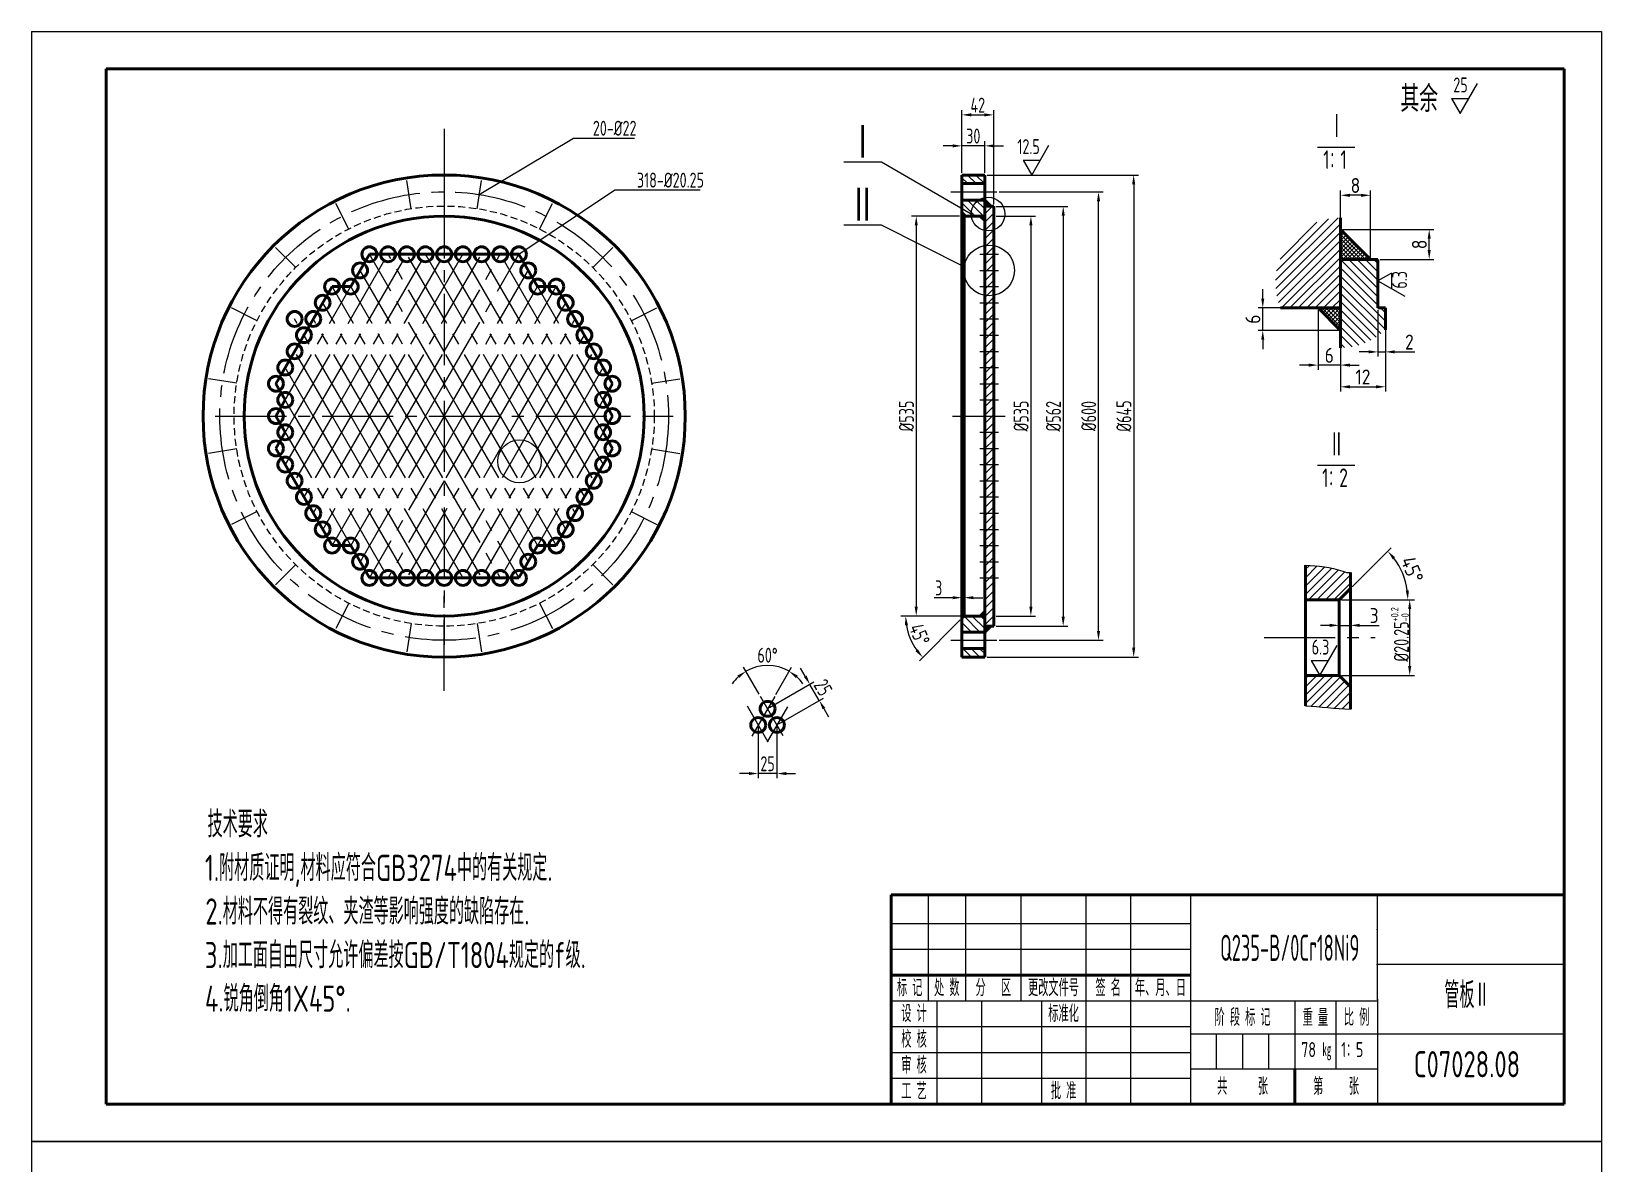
# Model space of a CAD drawing. Header units: millimetres. Extents: x 7535 to 9986, y -7836 to -7242.
# Drawn here: x 8655.3 to 9075.3, y -7545.4 to -7242.4 of the extents above; entities that cross this region are included whole.
import ezdxf
from ezdxf.enums import TextEntityAlignment as Align

# ---------------------------------------------------------------- set-up
doc = ezdxf.new("R2010")
doc.units = ezdxf.units.MM
doc.linetypes.add('CENTER2', pattern=[28.575, 19.05, -3.175, 3.175, -3.175])
doc.linetypes.add('DASHED2', pattern=[9.525, 6.35, -3.175])
for name, color, linetype, lineweight in [('中心线', 1, 'CENTER2', 15), ('剖面线', 2, 'Continuous', 20), ('尺寸线', 3, 'Continuous', 15), ('细实线', 4, 'Continuous', 15), ('虚线', 2, 'DASHED2', 15), ('轮廓线', 7, 'Continuous', 50)]:
    doc.layers.add(name, color=color, linetype=linetype, lineweight=lineweight)
doc.styles.add('HZ', font='gbenor.shx', dxfattribs={"bigfont": 'gbcbig.shx'})
doc.styles.add('工程字', font='gbenor.shx', dxfattribs={"width": 0.8, "bigfont": 'gbcbig.shx'})
doc.styles.add('文字3.5', font='SimSun.ttf', dxfattribs={"width": 0.5, "height": 3.5})
doc.styles.add('文字4.0', font='SimSun.ttf', dxfattribs={"width": 0.5, "height": 4})
doc.styles.add('表格', font='gbenor.shx', dxfattribs={"width": 0.6, "bigfont": 'gbcbig.shx'})
doc.dimstyles.new('1：5', dxfattribs={"dimtxt": 4, "dimasz": 2.5, "dimexe": 1.25, "dimexo": 0.625, "dimtad": 1, "dimdec": 0, "dimlfac": 5, "dimdsep": 46, "dimtxsty": '工程字', "dimcen": 2.5, "dimadec": 0, "dimazin": 0, "dimtfac": 1, "dimtdec": 0, "dimtmove": 0, "dimatfit": 0, "dimfxl": 0, "dimarcsym": 0})
doc.dimstyles.new('直径 1：5', dxfattribs={"dimtxt": 4, "dimasz": 2.5, "dimexe": 1.25, "dimexo": 0.625, "dimtad": 1, "dimdec": 0, "dimlfac": 5, "dimdsep": 46, "dimtxsty": '工程字', "dimcen": 2.5, "dimadec": 0, "dimazin": 0, "dimtfac": 1, "dimtdec": 0, "dimtmove": 0, "dimatfit": 0, "dimfxl": 0, "dimarcsym": 0})
pattern_1 = [(45, (420, 0), (-1.12253202, 1.12253202), [])]
pattern_2 = [(135, (411.072, 749.0027), (-1.12253202, -1.12253202), [])]
pattern_3 = [(45, (411.072, 749.0027), (-1.12253202, 1.12253202), [])]

# ---------------------------------------------------------------- blocks, each defined once
blk = doc.blocks.new('A3')
at = {"layer": '细实线'}
for p, q in [((-420, 297), (-420, 0)), ((-420, 297), (0, 297)), ((0, 297), (0, 0)), ((-180.15, 66), (-180.15, 37.6)), ((-170.15, 66), (-170.15, 37.6)), ((-155.23, 37.6), (-155.23, 66)), ((-137.99, 66), (-137.99, 10)), ((-126, 66), (-126, 10)), ((-109.99, 66), (-109.98, 10)), ((-59.99, 66), (-59.98, 10)), ((-190, 58.3), (-109.99, 58.3)), ((-190, 51.4), (-109.99, 51.4)), ((-10, 47.33), (-59.99, 47.32)), ((-190, 37.6), (-59.98, 37.6)), ((-177.82, 37.6), (-177.82, 10)), ((-165.82, 37.6), (-165.82, 10)), ((-149.82, 37.6), (-149.82, 10)), ((-82.07, 37.6), (-82.07, 19.33)), ((-71.07, 37.6), (-71.07, 19.33)), ((-190, 30.7), (-109.98, 30.7)), ((-59.98, 28.67), (-109.98, 28.66)), ((-103.12, 28.66), (-103.12, 19.33)), ((-96.01, 28.66), (-96.01, 19.33)), ((-89.12, 28.66), (-89.12, 19.33)), ((-10, 28.67), (-59.98, 28.67)), ((-190, 23.8), (-109.98, 23.8)), ((-190, 16.9), (-109.98, 16.9)), ((-59.98, 19.33), (-109.98, 19.32)), ((0, 0), (-420, 0))]:
    blk.add_line(p, q, dxfattribs=at)
for p in [(-59.99, 56.67), (-59.99, 47.33), (-10, 47.33), (-59.98, 38), (-59.98, 28.67), (-10, 28.67), (-59.98, 19.33)]:
    blk.add_point(p, dxfattribs=at)
at = {"layer": '轮廓线'}
for p, q in [((-400, 287), (-400, 10)), ((-400, 287), (-10, 287)), ((-10, 287), (-10, 10)), ((-190, 66), (-10, 66)), ((-190, 66), (-190, 10)), ((-10, 10), (-10, 66)), ((-190, 44.5), (-109.98, 44.5)), ((-82.07, 19.33), (-82.07, 10)), ((-10, 10), (-400, 10)), ((-190, 10), (-10, 10))]:
    blk.add_line(p, q, dxfattribs=at)
at = {"layer": '细实线', "linetype": 'Continuous', "style": '工程字', "width": 0.8}
for tag, height, p in [('1', 7, (-36.02, 35.64)), ('3', 4, (-78.37, 22.56)), ('4', 4, (-66.7, 22.56)), ('2', 7, (-36.02, 17.15))]:
    blk.add_attdef(tag, text='', height=height, dxfattribs=at).set_placement(p, align=Align.CENTER)
at = {"layer": '轮廓线', "attachment_point": 5}
for s, insert, char_height, width, style in [('标 记', (-185.08, 41.05), 4, 9.8461, '文字4.0'), ('处 数', (-175.15, 41.05), 4, 10, '文字4.0'), ('分   区', (-162.69, 41.05), 4, 14.9286, '文字4.0'), ('更改文件号', (-146.61, 41.05), 4, 17.2367, '文字4.0'), ('签 名', (-131.99, 41.05), 4, 11.9886, '文字4.0'), ('年、月、日', (-117.99, 41.05), 4, 16.0167, '文字4.0'), ('设 计', (-183.91, 34.15), 4, 12.181, '文字4.0'), ('标准化', (-143.9, 34.15), 4, 11.8301, '文字4.0'), ('阶 段 标 记', (-96.03, 33.13), 4, 27.9116, '文字4.0'), ('重 量', (-76.57, 33.13), 4, 11.0002, '文字4.0'), ('比 例', (-65.53, 33.13), 4, 11.0898, '文字4.0'), ('校 核', (-183.91, 27.25), 4, 12.181, '文字4.0'), ('kg', (-73.5, 24), 3.5, 4.8652, '文字3.5'), ('审 核', (-183.91, 20.35), 4, 12.181, '文字4.0'), ('共      张', (-96.03, 14.66), 4, 27.9082, '文字4.0'), ('第     张', (-71.02, 14.66), 4, 22.0936, '文字4.0'), ('工 艺', (-183.91, 13.45), 4, 12.181, '文字4.0'), ('批 准', (-143.9, 13.45), 4, 11.8301, '文字4.0')]:
    blk.add_mtext(s, dxfattribs=dict(at, insert=insert, char_height=char_height, width=width, style=style))
blk = doc.blocks.new('1')
at = {"layer": '尺寸线'}
for p, q in [((0, 0), (4.62, 8)), ((-2.31, 4), (2.31, 4)), ((-2.31, 4), (0, 0))]:
    blk.add_line(p, q, dxfattribs=at)
blk = doc.blocks.new('粗糙度2')
at = {"layer": '尺寸线'}
blk.add_blockref('1', (0, 0), dxfattribs=at)
at = {"layer": '尺寸线', "style": '工程字', "width": 0.8}
blk.add_attdef('1', (-3.85, 5.6), '', height=4, dxfattribs=at)
blk = doc.blocks.new('粗糙度1')
at = {"layer": '尺寸线'}
for p, q in [((0, 0), (-4.16, -7.2)), ((2.08, -3.6), (0, 0)), ((2.08, -3.6), (-2.08, -3.6))]:
    blk.add_line(p, q, dxfattribs=at)
at = {"layer": '尺寸线', "style": '工程字', "width": 0.8}
blk.add_attdef('1', text='', height=2.4, dxfattribs=at).set_placement((0.25, -6.34), align=Align.CENTER)
blk = doc.blocks.new('*D280')
at = {"layer": 'Defpoints', "color": 0}
for p in [(8904.14, -7399.46), (8904.74, -7398.86), (8904.74, -7398.86), (8910.25, -7398.86), (8889.63, -7402.91)]:
    blk.add_point(p, dxfattribs=at)
at = {"layer": '尺寸线', "color": 0, "lineweight": -2}
for p, q in [((8904.12, -7398.86), (8887.84, -7398.86)), ((8903.7, -7399.9), (8892.79, -7410.81))]:
    blk.add_line(p, q, dxfattribs=at)
blk.add_arc((8904.74, -7398.86), 15.65, 189.1624, 215.8376, dxfattribs=at)
at = {"layer": '尺寸线', "color": 0}
for points in [[(8888.88, -7401.39), (8889.71, -7401.32), (8889.09, -7398.86)], [(8892.37, -7407.75), (8891.74, -7408.3), (8893.68, -7409.93)]]:
    blk.add_solid(points, dxfattribs=at)
at = {"layer": '尺寸线', "color": 0, "insert": (8892.81, -7403.8), "char_height": 4, "attachment_point": 5, "rotation": 292.5, "style": '工程字'}
blk.add_mtext('45°', dxfattribs=at)
blk = doc.blocks.new('*D281')
at = {"layer": 'Defpoints', "color": 0}
for p in [(8904.14, -7393.95), (8904.14, -7398.86), (8904.74, -7398.86)]:
    blk.add_point(p, dxfattribs=at)
at = {"layer": '尺寸线', "color": 0, "lineweight": -2}
for p, q in [((8901.64, -7393.95), (8896.72, -7393.95)), ((8904.14, -7398.24), (8904.14, -7392.7)), ((8904.74, -7393.95), (8904.14, -7393.95)), ((8904.74, -7398.24), (8904.74, -7392.7)), ((8907.24, -7393.95), (8909.74, -7393.95))]:
    blk.add_line(p, q, dxfattribs=at)
at = {"layer": '尺寸线', "color": 0}
for points in [[(8901.64, -7393.54), (8901.64, -7394.37), (8904.14, -7393.95)], [(8907.24, -7393.54), (8907.24, -7394.37), (8904.74, -7393.95)]]:
    blk.add_solid(points, dxfattribs=at)
at = {"layer": '尺寸线', "color": 0, "insert": (8897.93, -7391.33), "char_height": 4, "attachment_point": 5, "style": '工程字'}
blk.add_mtext('3', dxfattribs=at)

msp = doc.modelspace()

# ---------------------------------------------------------------- hatches: boundary and pattern name
at = {"layer": '剖面线'}
h = msp.add_hatch(dxfattribs=at)
h.set_pattern_fill('ANSI31', color=256, scale=0.5, angle=90, style=0)
h.set_pattern_definition(pattern_2)
h.paths.add_polyline_path([(8910.24, -7280.86), (8904.14, -7280.86), (8904.14, -7283.16), (8910.24, -7283.16)])
h.paths.add_polyline_path([(8908.62, -7287.56), (8904.14, -7287.56), (8904.14, -7291.26), (8904.74, -7291.86), (8906.67, -7291.86, -0.031382), (8906.64, -7291.3, -0.24883)])
h.paths.add_polyline_path([(8910.24, -7287.56), (8908.62, -7287.56, 0.24883), (8906.64, -7291.3, 0.031382), (8906.67, -7291.86), (8910.24, -7291.86)])
h = msp.add_hatch(dxfattribs=at)
h.set_pattern_fill('ANSI37', color=256, scale=0.1, style=0)
h.paths.add_polyline_path([(8910.24, -7287.56), (8910.24, -7289.16), (8911.84, -7289.16)])
h.paths.add_polyline_path([(8910.24, -7291.86), (8909.04, -7291.86), (8910.24, -7293.06)])
h = msp.add_hatch(dxfattribs=at)
h.set_pattern_fill('ANSI31', color=256, scale=0.5, style=0)
h.set_pattern_definition(pattern_3)
h.paths.add_polyline_path([(8912.64, -7289.16), (8910.24, -7289.16), (8910.24, -7345.36), (8912.64, -7345.36)])
h = msp.add_hatch(dxfattribs=at)
h.set_pattern_fill('ANSI37', color=256, scale=0.25, angle=90, style=0)
h.set_pattern_definition([(135, (420, 0), (-0.56126601, -0.56126601), []), (225, (420, 0), (0.56126601, -0.56126601), [])])
h.paths.add_polyline_path([(9005.41, -7295.43), (9005.41, -7303.43), (9013.41, -7303.43)])
h = msp.add_hatch(dxfattribs=at)
h.set_pattern_fill('ANSI31', color=256, scale=0.5, style=0)
h.set_pattern_definition(pattern_3)
h.paths.add_polyline_path([(8912.64, -7345.36), (8910.24, -7345.36), (8910.24, -7401.56), (8912.64, -7401.56)])
h = msp.add_hatch(dxfattribs=at)
h.set_pattern_fill('ANSI31', color=256, scale=0.5, style=0)
h.set_pattern_definition(pattern_1)
edge = h.paths.add_edge_path()
edge.add_spline(control_points=[(9008.05, -7387.2), (9007.39, -7387.35), (9003.41, -7385.88), (8999.39, -7385.34), (8996.05, -7385.28)], knot_values=[12.016389, 12.016389, 12.016389, 12.016389, 14.041297, 24.034022, 24.034022, 24.034022, 24.034022], degree=3, periodic=0)
edge.add_line((8996.05, -7385.28), (8996.05, -7394.52))
edge.add_line((8996.05, -7394.52), (9005.05, -7394.52))
edge.add_line((9005.05, -7394.52), (9008.05, -7391.52))
edge.add_line((9008.05, -7391.52), (9008.05, -7387.2))
h = msp.add_hatch(dxfattribs=at)
h.set_pattern_fill('ANSI31', color=256, scale=0.5, angle=90, style=0)
h.set_pattern_definition(pattern_2)
h.paths.add_polyline_path([(8910.24, -7398.86), (8904.74, -7398.86), (8904.14, -7399.46), (8904.14, -7403.16), (8910.24, -7403.16)])
h.paths.add_polyline_path([(8910.24, -7407.56), (8904.14, -7407.56), (8904.14, -7409.86), (8910.24, -7409.86)])
h = msp.add_hatch(dxfattribs=at)
h.set_pattern_fill('ANSI37', color=256, scale=0.1, style=0)
h.set_pattern_definition([(315, (0, -14690.72415), (-0.224506403, -0.224506403), []), (225, (0, -14690.72415), (-0.224506403, 0.224506403), [])])
h.paths.add_polyline_path([(8910.24, -7403.16), (8910.24, -7401.56), (8911.84, -7401.56)])
h.paths.add_polyline_path([(8910.24, -7398.86), (8909.04, -7398.86), (8910.24, -7397.66)])
h = msp.add_hatch(dxfattribs=at)
h.set_pattern_fill('ANSI31', color=256, scale=0.5, style=0)
h.set_pattern_definition(pattern_1)
edge = h.paths.add_edge_path()
edge.add_line((9008.05, -7417.77), (9005.05, -7414.77))
edge.add_line((9005.05, -7414.77), (8996.05, -7414.77))
edge.add_line((8996.05, -7414.77), (8996.05, -7422.88))
edge.add_spline(control_points=[(8996.05, -7422.88), (8999.96, -7423.1), (9003.99, -7423.63), (9008.05, -7423.75)], knot_values=[12.119334, 12.119334, 12.119334, 12.119334, 23.507365, 23.507365, 23.507365, 23.507365], degree=3, periodic=0)
edge.add_line((9008.05, -7423.75), (9008.05, -7417.77))

# ---------------------------------------------------------------- linework, layer by layer
at = {"layer": '中心线'}
for p, q in [((8765.66, -7268.49), (8765.66, -7296.73)), ((8756.87, -7289.87), (8755.68, -7282.33)), ((8774.45, -7289.87), (8775.65, -7282.33)), ((8765.66, -7284.11), (8765.66, -7406.61)), ((8901.18, -7285.36), (8913.5, -7285.36)), ((8740.16, -7295.31), (8736.69, -7288.5)), ((8791.17, -7295.31), (8794.64, -7288.5)), ((8725.94, -7305.64), (8720.53, -7300.23)), ((8720.66, -7345.36), (8745.66, -7302.06)), ((8725.66, -7345.36), (8750.66, -7302.06)), ((8730.66, -7345.36), (8755.66, -7302.06)), ((8735.66, -7345.36), (8760.66, -7302.06)), ((8740.66, -7345.36), (8765.66, -7302.06)), ((8765.66, -7336.7), (8745.66, -7302.06)), ((8765.66, -7328.04), (8750.66, -7302.06)), ((8765.66, -7319.38), (8755.66, -7302.06)), ((8765.66, -7310.72), (8760.66, -7302.06)), ((8790.66, -7345.36), (8765.66, -7302.06)), ((8765.66, -7336.7), (8785.66, -7302.06)), ((8765.66, -7328.04), (8780.66, -7302.06)), ((8765.66, -7319.38), (8775.66, -7302.06)), ((8765.66, -7310.72), (8770.66, -7302.06)), ((8795.66, -7345.36), (8770.66, -7302.06)), ((8800.66, -7345.36), (8775.66, -7302.06)), ((8805.66, -7345.36), (8780.66, -7302.06)), ((8810.66, -7345.36), (8785.66, -7302.06)), ((8805.39, -7305.64), (8810.79, -7300.23)), ((8908.98, -7302.06), (8913.9, -7302.06)), ((8765.66, -7345.36), (8743.16, -7306.39)), ((8765.66, -7345.36), (8788.16, -7306.39)), ((8908.98, -7306.39), (8913.9, -7306.39)), ((8720.66, -7336.7), (8735.66, -7310.72)), ((8755.66, -7345.36), (8735.66, -7310.72)), ((8760.66, -7345.36), (8740.66, -7310.72)), ((8745.66, -7345.36), (8765.66, -7310.72)), ((8785.66, -7345.36), (8765.66, -7310.72)), ((8770.66, -7345.36), (8790.66, -7310.72)), ((8775.66, -7345.36), (8795.66, -7310.72)), ((8810.66, -7336.7), (8795.66, -7310.72)), ((8908.98, -7310.72), (8913.9, -7310.72)), ((8715.61, -7319.86), (8708.8, -7316.39)), ((8750.66, -7345.36), (8733.16, -7315.05)), ((8780.66, -7345.36), (8798.16, -7315.05)), ((8815.72, -7319.86), (8822.53, -7316.39)), ((8908.98, -7315.05), (8913.9, -7315.05)), ((8740.66, -7345.36), (8725.66, -7319.38)), ((8745.66, -7345.36), (8730.66, -7319.38)), ((8750.66, -7345.36), (8765.66, -7319.38)), ((8780.66, -7345.36), (8765.66, -7319.38)), ((8785.66, -7345.36), (8800.66, -7319.38)), ((8908.98, -7319.38), (8913.9, -7319.38)), ((8790.66, -7345.36), (8803.16, -7323.71)), ((8908.98, -7323.71), (8913.9, -7323.71)), ((8735.66, -7345.36), (8725.66, -7328.04)), ((8755.66, -7345.36), (8765.66, -7328.04)), ((8775.66, -7345.36), (8765.66, -7328.04)), ((8795.66, -7345.36), (8805.66, -7328.04)), ((8908.98, -7328.04), (8913.9, -7328.04)), ((8730.66, -7345.36), (8723.16, -7332.37)), ((8800.66, -7345.36), (8808.16, -7332.37)), ((8908.98, -7332.37), (8913.9, -7332.37)), ((8710.17, -7336.57), (8702.63, -7335.38)), ((8725.66, -7345.36), (8720.66, -7336.7)), ((8760.66, -7345.36), (8765.66, -7336.7)), ((8770.66, -7345.36), (8765.66, -7336.7)), ((8805.66, -7345.36), (8810.66, -7336.7)), ((8821.15, -7336.57), (8828.7, -7335.38)), ((8908.98, -7336.7), (8913.9, -7336.7)), ((8908.98, -7341.03), (8913.9, -7341.03)), ((8704.41, -7345.36), (8826.91, -7345.36)), ((8725.66, -7345.36), (8720.66, -7354.02)), ((8720.66, -7345.36), (8745.66, -7388.66)), ((8730.66, -7345.36), (8723.16, -7358.35)), ((8735.66, -7345.36), (8725.66, -7362.68)), ((8725.66, -7345.36), (8750.66, -7388.66)), ((8740.66, -7345.36), (8728.16, -7367.01)), ((8745.66, -7345.36), (8730.66, -7371.34)), ((8730.66, -7345.36), (8755.66, -7388.66)), ((8750.66, -7345.36), (8733.16, -7375.67)), ((8755.66, -7345.36), (8735.66, -7380)), ((8735.66, -7345.36), (8760.66, -7388.66)), ((8760.66, -7345.36), (8740.66, -7380)), ((8740.66, -7345.36), (8765.66, -7388.66)), ((8765.66, -7345.36), (8743.16, -7384.33)), ((8745.66, -7345.36), (8765.66, -7380)), ((8750.66, -7345.36), (8765.66, -7371.34)), ((8755.66, -7345.36), (8765.66, -7362.68)), ((8760.66, -7345.36), (8765.66, -7354.02)), ((8765.66, -7345.36), (8788.16, -7384.33)), ((8790.66, -7345.36), (8765.66, -7388.66)), ((8785.66, -7345.36), (8765.66, -7380)), ((8780.66, -7345.36), (8765.66, -7371.34)), ((8775.66, -7345.36), (8765.66, -7362.68)), ((8770.66, -7345.36), (8765.66, -7354.02)), ((8770.66, -7345.36), (8790.66, -7380)), ((8795.66, -7345.36), (8770.66, -7388.66)), ((8775.66, -7345.36), (8795.66, -7380)), ((8800.66, -7345.36), (8775.66, -7388.66)), ((8780.66, -7345.36), (8798.16, -7375.67)), ((8805.66, -7345.36), (8780.66, -7388.66)), ((8785.66, -7345.36), (8800.66, -7371.34)), ((8810.66, -7345.36), (8785.66, -7388.66)), ((8790.66, -7345.36), (8803.16, -7367.01)), ((8795.66, -7345.36), (8805.66, -7362.68)), ((8800.66, -7345.36), (8808.16, -7358.35)), ((8805.66, -7345.36), (8810.66, -7354.02)), ((8901.65, -7345.36), (8915.75, -7345.36)), ((8908.98, -7349.69), (8913.9, -7349.69)), ((8710.17, -7354.15), (8702.63, -7355.35)), ((8720.66, -7354.02), (8735.66, -7380)), ((8765.66, -7354.02), (8745.66, -7388.66)), ((8765.66, -7354.02), (8785.66, -7388.66)), ((8810.66, -7354.02), (8795.66, -7380)), ((8821.15, -7354.15), (8828.7, -7355.35)), ((8908.98, -7354.02), (8913.9, -7354.02)), ((8908.98, -7358.35), (8913.9, -7358.35)), ((8765.66, -7362.68), (8750.66, -7388.66)), ((8765.66, -7362.68), (8780.66, -7388.66)), ((8908.98, -7362.68), (8913.9, -7362.68)), ((8715.61, -7370.87), (8708.8, -7374.34)), ((8815.72, -7370.87), (8822.53, -7374.34)), ((8908.98, -7367.01), (8913.9, -7367.01)), ((8765.66, -7371.34), (8755.66, -7388.66)), ((8765.66, -7371.34), (8775.66, -7388.66)), ((8908.98, -7371.34), (8913.9, -7371.34)), ((8908.98, -7375.67), (8913.9, -7375.67)), ((8765.66, -7380), (8760.66, -7388.66)), ((8765.66, -7380), (8770.66, -7388.66)), ((8908.98, -7380), (8913.9, -7380)), ((8725.94, -7385.09), (8720.53, -7390.49)), ((8805.39, -7385.09), (8810.79, -7390.49)), ((8908.98, -7384.33), (8913.9, -7384.33)), ((8908.98, -7388.66), (8913.9, -7388.66)), ((8740.16, -7395.42), (8736.69, -7402.23)), ((8765.68, -7418.9), (8765.68, -7393.44)), ((8791.17, -7395.42), (8794.64, -7402.23)), ((8756.87, -7400.85), (8755.68, -7408.4)), ((8774.45, -7400.85), (8775.65, -7408.4)), ((8901.18, -7405.36), (8913.5, -7405.36)), ((8984.96, -7404.65), (9014.67, -7404.65)), ((8854.08, -7420.36), (8847.93, -7431)), ((8850.19, -7420.28), (8856.28, -7430.83)), ((8846.72, -7422.93), (8852.25, -7432.51)), ((8857.45, -7423.18), (8852.06, -7432.51))]:
    msp.add_line(p, q, dxfattribs=at)
msp.add_circle((8765.66, -7345.36), 60, dxfattribs=at)
at = {"layer": '剖面线'}
for p, q in [((8988.05, -7309.04), (9004.76, -7292.33)), ((8988.11, -7311.23), (9005.41, -7293.93)), ((8988.33, -7306.52), (9002.23, -7292.61)), ((8989.23, -7303.37), (8999.09, -7293.51)), ((8988.39, -7313.19), (9005.41, -7296.17)), ((8988.86, -7314.97), (9005.41, -7298.42)), ((8989.64, -7316.43), (9005.41, -7300.66)), ((8991.89, -7316.43), (9005.41, -7302.91)), ((9015.41, -7313.48), (9005.41, -7303.48)), ((9015.41, -7311.23), (9007.61, -7303.43)), ((9015.41, -7308.99), (9009.85, -7303.43)), ((9015.41, -7306.74), (9012.1, -7303.43)), ((9015.41, -7304.5), (9014.34, -7303.43)), ((8994.13, -7316.43), (9005.41, -7305.15)), ((8996.38, -7316.43), (9005.41, -7307.4)), ((9015.41, -7315.72), (9005.41, -7305.72)), ((9017.41, -7319.97), (9005.41, -7307.97)), ((8998.62, -7316.43), (9005.41, -7309.64)), ((9000.87, -7316.43), (9005.41, -7311.89)), ((9017.41, -7322.21), (9005.41, -7310.21)), ((9003.11, -7316.43), (9005.41, -7314.13)), ((9005.36, -7316.43), (9005.41, -7316.38)), ((9016.23, -7323.28), (9005.41, -7312.46)), ((9014.93, -7324.23), (9005.41, -7314.7)), ((8999.75, -7316.43), (8999.58, -7316.6)), ((9000.87, -7316.43), (9000.14, -7317.16)), ((9005.41, -7321.44), (9000.4, -7316.43)), ((9001.99, -7316.43), (9000.7, -7317.72)), ((9003.11, -7316.43), (9001.26, -7318.28)), ((9005.41, -7320.32), (9001.52, -7316.43)), ((9004.24, -7316.43), (9001.82, -7318.84)), ((9005.36, -7316.43), (9002.38, -7319.4)), ((9005.41, -7319.19), (9002.65, -7316.43)), ((9005.41, -7317.5), (9002.95, -7319.97)), ((9005.41, -7318.62), (9003.51, -7320.53)), ((9005.41, -7318.07), (9003.77, -7316.43)), ((9005.41, -7319.75), (9004.07, -7321.09)), ((9005.41, -7316.95), (9004.89, -7316.43)), ((9013.52, -7325.06), (9005.41, -7316.95)), ((9011.99, -7325.77), (9005.41, -7319.19)), ((9017.41, -7317.72), (9016.12, -7316.43)), ((9005.41, -7320.87), (9004.63, -7321.65)), ((9005.41, -7321.99), (9005.19, -7322.21)), ((9010.33, -7326.36), (9005.41, -7321.44)), ((9008.51, -7326.79), (9005.41, -7323.68)), ((9006.51, -7327.03), (9005.41, -7325.93))]:
    msp.add_line(p, q, dxfattribs=at)
at = {"layer": '尺寸线'}
for p, q in [((8904.14, -7280.24), (8904.14, -7263.52)), ((8906.64, -7264.77), (8910.14, -7264.77)), ((8912.64, -7288.64), (8912.64, -7263.52)), ((8901.64, -7273.06), (8899.14, -7273.06)), ((8904.14, -7280.24), (8904.14, -7271.81)), ((8910.24, -7273.06), (8904.14, -7273.06)), ((8910.24, -7280.24), (8910.24, -7271.81)), ((8912.74, -7273.06), (8915.24, -7273.06)), ((8999.29, -7273.38), (9009.29, -7273.38)), ((8910.87, -7280.86), (8951.34, -7280.86)), ((8914.13, -7285.36), (8941.93, -7285.36)), ((8950.09, -7283.36), (8950.09, -7407.36)), ((9005.41, -7294.81), (9005.41, -7285.04)), ((9010.91, -7286.29), (9007.91, -7286.29)), ((9013.41, -7302.81), (9013.41, -7285.04)), ((8913.27, -7289.26), (8932.49, -7289.26)), ((8940.68, -7402.86), (8940.68, -7287.86)), ((8903.52, -7291.86), (8890.68, -7291.86)), ((8891.93, -7294.36), (8891.93, -7396.36)), ((8913.27, -7291.86), (8923.85, -7291.86)), ((8922.6, -7294.36), (8922.6, -7396.36)), ((8931.24, -7291.76), (8931.24, -7399.06)), ((9006.04, -7295.43), (9030.39, -7295.43)), ((9029.14, -7300.93), (9029.14, -7297.93)), ((9016.04, -7303.43), (9030.39, -7303.43)), ((8984.62, -7313.93), (8984.62, -7311.43)), ((8998.79, -7316.43), (8983.37, -7316.43)), ((8984.62, -7322.43), (8984.62, -7316.43)), ((8999.41, -7317.06), (8999.41, -7332.97)), ((9015.41, -7317.06), (9015.41, -7329.44)), ((9017.41, -7317.06), (9017.41, -7329.44)), ((9004.79, -7322.43), (8983.37, -7322.43)), ((9005.41, -7323.06), (9005.41, -7332.97)), ((9017.41, -7322.88), (9017.41, -7338.78)), ((8984.62, -7324.93), (8984.62, -7327.43)), ((9005.41, -7327.69), (9005.41, -7338.78)), ((9012.91, -7328.19), (9010.41, -7328.19)), ((9015.41, -7328.19), (9017.41, -7328.19)), ((9019.91, -7328.19), (9025.28, -7328.19)), ((8996.91, -7331.72), (8994.41, -7331.72)), ((9005.41, -7331.72), (8999.41, -7331.72)), ((9007.91, -7331.72), (9010.41, -7331.72)), ((9007.91, -7337.53), (9014.91, -7337.53)), ((8999.29, -7358.5), (9009.29, -7358.5)), ((9008.49, -7391.08), (9018.94, -7380.63)), ((9005.05, -7395.15), (9005.05, -7402.61)), ((9005.67, -7394.52), (9024.7, -7394.52)), ((9005.67, -7394.52), (9025.17, -7394.52)), ((9008.05, -7395.15), (9008.05, -7402.61)), ((8903.52, -7398.86), (8890.68, -7398.86)), ((8913.27, -7398.86), (8923.85, -7398.86)), ((9023.92, -7412.27), (9023.92, -7397.02)), ((8913.27, -7401.56), (8932.49, -7401.56)), ((9002.55, -7401.36), (9000.05, -7401.36)), ((9005.05, -7401.36), (9008.05, -7401.36)), ((9010.55, -7401.36), (9015.77, -7401.36)), ((8914.13, -7405.36), (8941.93, -7405.36)), ((8849.88, -7419.74), (8845.73, -7412.56)), ((8854.39, -7419.82), (8858.58, -7412.56)), ((8862.24, -7414.97), (8860.99, -7412.81)), ((8910.87, -7409.86), (8951.34, -7409.86)), ((8852.7, -7423.37), (8864.58, -7416.51)), ((8865.99, -7421.47), (8863.49, -7417.14)), ((9005.67, -7414.77), (9025.17, -7414.77)), ((8855.2, -7427.7), (8867.08, -7420.84)), ((8867.24, -7423.63), (8868.49, -7425.8)), ((8849.66, -7428.64), (8849.66, -7442.26)), ((8854.66, -7428.64), (8854.66, -7442.26)), ((8847.16, -7441.01), (8844.66, -7441.01)), ((8854.66, -7441.01), (8849.66, -7441.01)), ((8857.16, -7441.01), (8859.66, -7441.01))]:
    msp.add_line(p, q, dxfattribs=at)
for centre, radius in [((8911.15, -7291.3), 4.51), ((8911.44, -7306.39), 6.77), ((8785.81, -7357.47), 5.79)]:
    msp.add_circle(centre, radius, dxfattribs=at)
for centre, radius, start, end in [((9005.05, -7394.52), 18.4, 7.7917, 37.2083), ((8852.16, -7423.69), 11.6, 60, 120), ((8852.16, -7423.69), 11.6, 132.3707, 144.7414), ((8852.16, -7423.69), 11.6, 35.2586, 47.6293)]:
    msp.add_arc(centre, radius, start, end, dxfattribs=at)
for points in [[(8906.64, -7264.35), (8906.64, -7265.19), (8904.14, -7264.77)], [(8910.14, -7264.35), (8910.14, -7265.19), (8912.64, -7264.77)], [(8901.64, -7272.65), (8901.64, -7273.48), (8904.14, -7273.06)], [(8912.74, -7272.65), (8912.74, -7273.48), (8910.24, -7273.06)], [(8949.67, -7283.36), (8950.51, -7283.36), (8950.09, -7280.86)], [(8940.27, -7287.86), (8941.1, -7287.86), (8940.68, -7285.36)], [(9007.91, -7285.88), (9007.91, -7286.71), (9005.41, -7286.29)], [(9010.91, -7285.88), (9010.91, -7286.71), (9013.41, -7286.29)], [(8930.82, -7291.76), (8931.66, -7291.76), (8931.24, -7289.26)], [(8891.51, -7294.36), (8892.34, -7294.36), (8891.93, -7291.86)], [(8922.18, -7294.36), (8923.02, -7294.36), (8922.6, -7291.86)], [(9028.72, -7297.93), (9029.55, -7297.93), (9029.14, -7295.43)], [(9028.72, -7300.93), (9029.55, -7300.93), (9029.14, -7303.43)], [(8984.2, -7313.93), (8985.03, -7313.93), (8984.62, -7316.43)], [(8984.2, -7324.93), (8985.03, -7324.93), (8984.62, -7322.43)], [(9012.91, -7327.77), (9012.91, -7328.6), (9015.41, -7328.19)], [(9019.91, -7327.77), (9019.91, -7328.6), (9017.41, -7328.19)], [(8996.91, -7331.31), (8996.91, -7332.14), (8999.41, -7331.72)], [(9007.91, -7331.31), (9007.91, -7332.14), (9005.41, -7331.72)], [(9007.91, -7337.11), (9007.91, -7337.95), (9005.41, -7337.53)], [(9014.91, -7337.11), (9014.91, -7337.95), (9017.41, -7337.53)], [(9019.39, -7383.67), (9020.02, -7383.13), (9018.06, -7381.52)], [(9023.69, -7392), (9022.86, -7392.06), (9023.45, -7394.52)], [(9023.51, -7397.02), (9024.34, -7397.02), (9023.92, -7394.52)], [(8891.51, -7396.36), (8892.34, -7396.36), (8891.93, -7398.86)], [(8922.18, -7396.36), (8923.02, -7396.36), (8922.6, -7398.86)], [(8930.82, -7399.06), (8931.66, -7399.06), (8931.24, -7401.56)], [(8940.27, -7402.86), (8941.1, -7402.86), (8940.68, -7405.36)], [(9002.55, -7400.94), (9002.55, -7401.77), (9005.05, -7401.36)], [(9010.55, -7400.94), (9010.55, -7401.77), (9008.05, -7401.36)], [(8949.67, -7407.36), (8950.51, -7407.36), (8950.09, -7409.86)], [(9023.51, -7412.27), (9024.34, -7412.27), (9023.92, -7414.77)], [(8844.09, -7414.78), (8844.58, -7415.45), (8846.36, -7413.64)], [(8859.73, -7415.45), (8860.22, -7414.78), (8857.96, -7413.64)], [(8862.61, -7414.77), (8861.88, -7415.18), (8863.49, -7417.14)], [(8867.61, -7423.43), (8866.88, -7423.84), (8865.99, -7421.47)], [(8847.16, -7440.59), (8847.16, -7441.42), (8849.66, -7441.01)], [(8857.16, -7440.59), (8857.16, -7441.42), (8854.66, -7441.01)]]:
    msp.add_solid(points, dxfattribs=at)
at = {"layer": '细实线'}
msp.add_open_spline([(8996.05, -7385.28), (8999.39, -7385.34), (9003.41, -7385.88), (9007.39, -7387.35), (9008.05, -7387.2)], degree=3, knots=[12.016389, 12.016389, 12.016389, 12.016389, 22.009113, 24.034022, 24.034022, 24.034022, 24.034022], dxfattribs=at)
msp.add_open_spline([(8996.05, -7422.88), (8999.96, -7423.1), (9003.99, -7423.63), (9008.05, -7423.75)], degree=3, dxfattribs=at)
at = {"layer": '虚线', "ltscale": 0.3}
msp.add_circle((8765.66, -7345.36), 56.2, dxfattribs=at)
at = {"layer": '轮廓线'}
for p, q in [((8904.14, -7280.86), (8910.24, -7280.86)), ((8904.14, -7291.26), (8904.14, -7280.86)), ((8910.24, -7409.86), (8910.24, -7280.86)), ((8904.14, -7283.16), (8910.24, -7283.16)), ((8904.14, -7287.56), (8910.24, -7287.56)), ((8911.84, -7289.16), (8910.24, -7287.56)), ((8912.64, -7289.16), (8910.24, -7289.16)), ((8912.64, -7401.56), (8912.64, -7289.16)), ((8904.14, -7399.46), (8904.14, -7291.26)), ((8904.74, -7291.86), (8904.14, -7291.26)), ((8904.74, -7291.86), (8910.25, -7291.86)), ((8904.74, -7291.86), (8904.74, -7398.86)), ((8909.04, -7291.86), (8910.24, -7293.06)), ((9005.41, -7292.32), (9005.41, -7327.07)), ((9005.41, -7295.43), (9013.41, -7303.43)), ((8745.66, -7302.06), (8740.66, -7310.72)), ((8750.66, -7302.06), (8745.66, -7302.06)), ((8765.66, -7302.06), (8750.66, -7302.06)), ((8765.66, -7302.06), (8780.66, -7302.06)), ((8780.66, -7302.06), (8785.66, -7302.06)), ((8785.66, -7302.06), (8790.66, -7310.72)), ((9005.41, -7303.43), (9015.41, -7303.43)), ((9015.41, -7316.43), (9015.41, -7303.43)), ((8735.66, -7310.72), (8720.66, -7336.7)), ((8740.66, -7310.72), (8735.66, -7310.72)), ((8790.66, -7310.72), (8795.66, -7310.72)), ((8795.66, -7310.72), (8810.66, -7336.7)), ((9005.41, -7316.43), (8989.4, -7316.43)), ((8999.41, -7316.43), (9005.41, -7322.43)), ((9017.41, -7316.43), (9015.41, -7316.43)), ((9017.41, -7316.43), (9017.41, -7322.26)), ((8720.66, -7336.7), (8723.16, -7341.03)), ((8810.66, -7336.7), (8808.16, -7341.03)), ((8723.16, -7341.03), (8720.66, -7345.36)), ((8808.16, -7341.03), (8810.66, -7345.36)), ((8723.16, -7349.69), (8720.66, -7345.36)), ((8808.16, -7349.69), (8810.66, -7345.36)), ((8720.66, -7354.02), (8723.16, -7349.69)), ((8810.66, -7354.02), (8808.16, -7349.69)), ((8735.66, -7380), (8720.66, -7354.02)), ((8795.66, -7380), (8810.66, -7354.02)), ((8740.66, -7380), (8735.66, -7380)), ((8745.66, -7388.66), (8740.66, -7380)), ((8785.66, -7388.66), (8790.66, -7380)), ((8790.66, -7380), (8795.66, -7380)), ((8996.05, -7385.28), (8996.05, -7422.88)), ((9008.05, -7387.22), (9008.05, -7423.75)), ((8750.66, -7388.66), (8745.66, -7388.66)), ((8765.66, -7388.66), (8750.66, -7388.66)), ((8765.66, -7388.66), (8780.66, -7388.66)), ((8780.66, -7388.66), (8785.66, -7388.66)), ((9005.05, -7394.52), (9008.05, -7391.52)), ((8996.05, -7394.52), (9005.05, -7394.52)), ((9005.05, -7394.52), (9005.05, -7414.77)), ((8904.74, -7398.86), (8904.14, -7399.46)), ((8904.14, -7409.86), (8904.14, -7399.46)), ((8904.74, -7398.86), (8910.25, -7398.86)), ((8909.04, -7398.86), (8910.24, -7397.66)), ((8904.14, -7403.16), (8910.24, -7403.16)), ((8911.84, -7401.56), (8910.24, -7403.16)), ((8912.64, -7401.56), (8910.24, -7401.56)), ((8904.14, -7407.56), (8910.24, -7407.56)), ((8904.14, -7409.86), (8910.24, -7409.86)), ((8996.05, -7414.77), (9005.05, -7414.77)), ((9005.05, -7414.77), (9008.05, -7417.77))]:
    msp.add_line(p, q, dxfattribs=at)
for centre, radius in [((8765.66, -7345.36), 64.5), ((8765.66, -7345.36), 53.5), ((8745.66, -7302.06), 2), ((8750.66, -7302.06), 2), ((8755.66, -7302.06), 2), ((8760.66, -7302.06), 2), ((8765.66, -7302.06), 2), ((8770.66, -7302.06), 2), ((8775.66, -7302.06), 2), ((8780.66, -7302.06), 2), ((8785.66, -7302.06), 2), ((8743.16, -7306.39), 2), ((8788.16, -7306.39), 2), ((8735.66, -7310.72), 2), ((8740.66, -7310.72), 2), ((8790.66, -7310.72), 2), ((8795.66, -7310.72), 2), ((8733.16, -7315.05), 2), ((8798.16, -7315.05), 2), ((8725.66, -7319.38), 2), ((8730.66, -7319.38), 2), ((8800.66, -7319.38), 2), ((8728.16, -7323.71), 2), ((8803.16, -7323.71), 2), ((8725.66, -7328.04), 2), ((8805.66, -7328.04), 2), ((8723.16, -7332.37), 2), ((8808.16, -7332.37), 2), ((8720.66, -7336.7), 2), ((8810.66, -7336.7), 2), ((8723.16, -7341.03), 2), ((8808.16, -7341.03), 2), ((8720.66, -7345.36), 2), ((8720.66, -7345.36), 2), ((8810.66, -7345.36), 2), ((8810.66, -7345.36), 2), ((8723.16, -7349.69), 2), ((8808.16, -7349.69), 2), ((8720.66, -7354.02), 2), ((8810.66, -7354.02), 2), ((8723.16, -7358.35), 2), ((8808.16, -7358.35), 2), ((8725.66, -7362.68), 2), ((8805.66, -7362.68), 2), ((8728.16, -7367.01), 2), ((8803.16, -7367.01), 2), ((8730.66, -7371.34), 2), ((8800.66, -7371.34), 2), ((8733.16, -7375.67), 2), ((8798.16, -7375.67), 2), ((8735.66, -7380), 2), ((8740.66, -7380), 2), ((8790.66, -7380), 2), ((8795.66, -7380), 2), ((8743.16, -7384.33), 2), ((8788.16, -7384.33), 2), ((8745.66, -7388.66), 2), ((8750.66, -7388.66), 2), ((8755.66, -7388.66), 2), ((8760.66, -7388.66), 2), ((8765.66, -7388.66), 2), ((8770.66, -7388.66), 2), ((8775.66, -7388.66), 2), ((8780.66, -7388.66), 2), ((8785.66, -7388.66), 2), ((8852.16, -7423.69), 2), ((8849.66, -7428.02), 2), ((8854.66, -7428.02), 2)]:
    msp.add_circle(centre, radius, dxfattribs=at)

# ---------------------------------------------------------------- block references
at = {"layer": '尺寸线'}
for name, p, values in [('A3', (9075.25, -7539.43), {'1': '管板Ⅱ', '2': 'C07028.08', '3': '78', '4': '1：5'}), ('粗糙度2', (8922.82, -7280.86), {'1': '12.5'}), ('A3', (9075.25, -7836.43), {'1': '管箱Ⅱ', '2': 'C07028.08', '3': '65', '4': '1：5'})]:
    msp.add_blockref(name, p, dxfattribs=at).add_auto_attribs(values)
ref = msp.add_blockref('粗糙度2', (9037.41, -7264.36), dxfattribs=at)
ref.add_attrib('1', '25', (9035.59, -7258.77), dxfattribs={"height": 4, "style": '工程字', "width": 0.8})
ref = msp.add_blockref('粗糙度1', (9015.41, -7309.16), dxfattribs=dict(at, rotation=90))
ref.add_attrib('1', '6.3', dxfattribs={"height": 4, "rotation": 90, "style": '工程字', "width": 0.8}).set_placement((9023.21, -7308.91), align=Align.CENTER)
ref = msp.add_blockref('粗糙度2', (8999.86, -7414.77), dxfattribs=at)
ref.add_attrib('1', '6.3', (8997.72, -7409.18), dxfattribs={"height": 4, "style": '工程字', "width": 0.8})

# ---------------------------------------------------------------- texts
at = {"layer": '尺寸线', "style": '工程字', "width": 0.8}
for s, p in [('技术要求', (8702.37, -7458.08)), ('1.附材质证明,材料应符合GB3274中的有关规定.', (8701.67, -7469.74)), ('2.材料不得有裂纹、夹渣等影响强度的缺陷存在.', (8701.79, -7481.41)), ('3.加工面自由尺寸允许偏差按GB/T1804规定的f级.', (8701.67, -7493.08)), ('4.锐角倒角1X45°.', (8701.67, -7504.74))]:
    msp.add_text(s, height=7, dxfattribs=at).set_placement(p)
at = {"layer": '尺寸线'}
for s, insert, char_height, width, attachment_point, style in [('其余', (9021.43, -7256.98), 7, 37.5081, 1, 'HZ'), ('Ⅰ', (9004.38, -7267.88), 7, 10.1839, 5, '工程字'), ('Ⅰ', (8877.62, -7272.2), 10, 10.0482, 5, 'HZ'), ('1：1', (9003.94, -7276.75), 5, 14.5515, 5, '工程字'), ('Ⅱ', (8877.62, -7289.03), 10, 10.0482, 5, 'HZ'), ('Ⅱ', (9004.38, -7353), 7, 10.1839, 5, '工程字'), ('1：2', (9003.94, -7361.87), 5, 14.5515, 5, '工程字'), ('Q235-B/0Cr18Ni9', (8991.83, -7487.63), 7, 117.5188, 5, '表格')]:
    msp.add_mtext(s, dxfattribs=dict(at, insert=insert, char_height=char_height, width=width, attachment_point=attachment_point, style=style))
at = {"layer": '尺寸线', "char_height": 4}
for s, insert, attachment_point, style in [('42', (8908.39, -7262.15), 5, '工程字'), ('20-%%C22', (8805.43, -7270.34), 7, '工程字'), ('30', (8907.19, -7270.44), 5, '工程字'), ('318-%%C20.25', (8817.22, -7284.23), 7, '工程字'), ('8', (9009.41, -7283.67), 5, 'HZ'), ('2', (9023.84, -7325.56), 5, 'HZ'), ('6', (9002.41, -7329.1), 5, 'HZ'), ('12', (9011.41, -7334.9), 5, 'HZ'), ('3', (9014.41, -7398.73), 5, 'HZ'), ('60°', (8852.16, -7409.35), 5, '工程字'), ('25', (8852.16, -7438.38), 5, '工程字')]:
    msp.add_mtext(s, dxfattribs=dict(at, insert=insert, attachment_point=attachment_point, style=style))
at = {"layer": '尺寸线', "char_height": 4, "attachment_point": 5}
for s, insert, rotation, style in [('8', (9026.51, -7299.43), 90, 'HZ'), ('6', (8981.99, -7319.43), 90, 'HZ'), ('%%C535', (8889.3, -7345.36), 90, '工程字'), ('%%C535', (8919.97, -7345.36), 90, '工程字'), ('%%C562', (8928.62, -7345.41), 90, '工程字'), ('%%C600', (8938.06, -7345.36), 90, '工程字'), ('%%C645', (8947.47, -7345.36), 90, '工程字'), ('45°', (9024.57, -7386.44), 292.5, 'HZ'), (' %%C20.25{\\H2.000000;\\S+0.2^ -0;}', (9021.3, -7404.65), 90, '工程字'), ('25', (8867.02, -7417.99), 300, '工程字')]:
    msp.add_mtext(s, dxfattribs=dict(at, insert=insert, rotation=rotation, style=style))

# ---------------------------------------------------------------- dimensions: what is measured, and where the dimension line sits
at = {"layer": '尺寸线'}
dim = msp.add_linear_dim(base=(8904.14, -7393.95), p1=(8904.74, -7398.86), p2=(8904.14, -7398.86), dimstyle='1：5', dxfattribs=at)
dim.commit()
dim.dimension.update_dxf_attribs({"geometry": '*D281', "text_midpoint": (8897.93, -7391.33)})
dim = msp.add_angular_dim_2l(base=(8889.63, -7402.91), line1=((8904.74, -7398.86), (8910.25, -7398.86)), line2=((8904.74, -7398.86), (8904.14, -7399.46)), dimstyle='1：5', dxfattribs=at)
dim.commit()
dim.dimension.update_dxf_attribs({"geometry": '*D280', "text_midpoint": (8892.81, -7403.8)})

# ---------------------------------------------------------------- leaders
at = {"layer": '尺寸线', "annotation_type": 0, "has_hookline": 1, "hookline_direction": 0}
for points, text_width in [([(8775.05, -7286.1), (8800.24, -7270.97), (8804.81, -7270.97)], 11.16), ([(8785.66, -7302.06), (8811.27, -7284.85), (8816.6, -7284.85)], 16.91)]:
    msp.add_leader(points, dimstyle='直径 1：5', override={"dimldrblk": 'DotSmall'}, dxfattribs=dict(at, text_width=text_width))
at = {"layer": '尺寸线'}
for points in [[(8906.64, -7291.3), (8882.6, -7277.46), (8872.6, -7277.46)], [(8904.74, -7305.43), (8882.6, -7294.29), (8872.6, -7294.29)]]:
    msp.add_leader(points, dimstyle='直径 1：5', override={"dimgap": 0.625, "dimtad": 0, "dimldrblk": 'DotSmall'}, dxfattribs=at)

doc.saveas('drawing.dxf')
